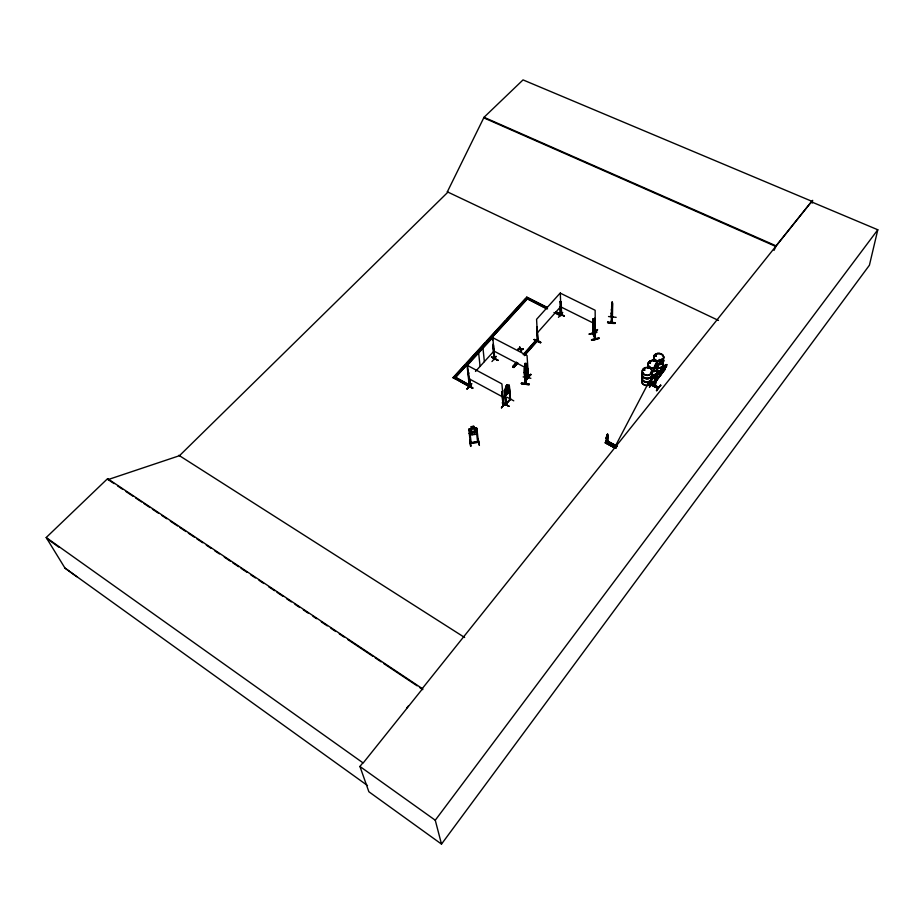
<?xml version="1.0" encoding="UTF-8"?>
<svg xmlns="http://www.w3.org/2000/svg" width="924" height="924" viewBox="0 0 924 924"><rect width="100%" height="100%" fill="white"/><g stroke="black" fill="none" stroke-linecap="round" stroke-linejoin="round"><path stroke-width="1.39" d="M594.317 320.559L594.363 331.982L595.056 332.259M594.409 327.131L594.663 331.751M594.409 322.811C593.185 320.674 595.726 317.821 594.409 318.491M594.548 322.638L594.548 318.318M560.406 293.197L595.148 310.268L595.345 339.096L593.069 333.425M596.627 332.282L589.108 334.026L596.638 332.305M593.023 334.384C596.95 332.293 600.669 324.636 593.058 334.407M598.937 337.965C592.561 341.788 585.874 339.917 598.948 338.022M525.144 383.795L524.266 369.635L525.929 363.617L527.061 378.32M525.294 382.767L525.652 383.287L525.329 382.744M526.611 377.87L527.142 377.304M526.276 364.622L526.634 378.251M526.645 377.835L526.761 377.362M527.107 377.408L527.003 377.904M615.523 448.128L605.439 442.769L605.578 441.995L606.721 443.37L608.223 441.51M605.578 441.995L615.707 447.955M607.599 322.141C614.391 324.982 620.974 322.268 607.599 322.187M606.548 441.418L606.444 440.436L606.433 441.36L616.62 446.8M606.525 442.481L606.363 438.623A1.836 0.578 -61.8 0 1 606.594 436.671L606.779 435.204M607.622 441.291L607.888 436.913A1.836 0.578 -61.8 0 0 607.599 435.423L607.553 434.072L607.091 434.569M606.964 440.274L608.235 440.956L606.837 443.116M611.341 321.748L611.295 322.765L611.746 306.271M611.318 315.973L612.023 304.493M612.046 310.256L612.023 312.497L612.069 302.125L611.827 305.728M612.058 302.24L611.561 322.788L611.399 322.118M612.508 316.539L612.104 317.613L612.416 302.518L611.63 306.964M612.681 303.534L612.427 317.521M613.467 446.869L614.957 445.114M616.158 317.336L608.523 316.528M616.089 445.726L614.599 447.482M524.947 378.135L526.16 371.159M525.248 371.286L525.594 372.522L525.202 372.049M521.355 383.622C528.332 382.49 535.204 386.209 521.355 383.622L529.106 384.731M521.436 383.31L529.175 384.442M521.425 383.09L529.163 384.199M611.734 307.831L612.196 305.786L611.757 311.492L611.584 308.974L611.526 310.499M611.792 309.944L611.873 306.583M611.7 310.152L611.827 306.826M612.138 309.263C612.785 301.986 611.549 317.059 611.445 312.739M649.48 387.156L653.638 381.808M651.316 384.846L658.154 388.323M658.731 387.41L651.882 383.945L658.916 387.41M653.268 377.904L654.377 375.837M653.464 377.997L654.562 375.929M655.844 377.627L655.647 378.493L654.897 377.974L655.74 378.39L655.197 386.671L655.682 376.98L654.873 384.499M607.553 322.73L615.211 323.412M656.132 377.777L655.07 386.613L655.486 386.174M655.255 386.636L655.959 379.394M663.42 372.141L663.213 371.575L656.502 380.827L656.467 375.722L657.195 375.456M656.779 379.914L656.444 375.745L664.876 365.246L659.713 372.095L659.47 375.941L660.833 374.728M656.779 375.872L656.502 380.827L656.537 379.787M659.551 375.987L659.828 372.118M656.698 390.806L660.625 385.135M663.709 367.694L663.501 367.128L656.71 376.403L656.895 375.768M665.037 369.023L665.292 365.234M665.153 369.023L656.179 380.676L664.61 370.178L666.724 364.599L665.338 366.32M656.444 376.16L665.211 366.389L665.338 365.153M666.493 366.204L666.643 364.564M612.011 309.933L611.388 314.195L611.469 313.582M525.294 371.263L525.502 368.133L524.924 370.778M524.994 373.123L524.844 375.375L525.017 374.647M611.954 308.974L612.127 306.687M525.744 367.764L524.67 371.667M594.409 331.485L595.206 331.612L594.64 331.289M611.596 307.23L611.757 305.705M524.52 371.563L524.289 372.846L525.756 366.932M615.245 323.169L607.588 322.464M606.086 441.995L605.982 441.002M606.236 441.129L606.444 440.436M616.805 446.569L606.444 440.806M560.845 315.223L561.7 315.361L560.66 301.547L560.88 315.257M492.631 340.159L492.377 337.468L527.05 355.509L528.459 376.923L527.581 376.726M611.931 312.485L611.388 316.967L611.33 315.904M611.619 312.659L611.873 310.88M503.557 404.724L502.91 404.504M524.659 371.794L524.89 370.235M502.922 404.458L503.834 405.001L501.894 383.876L467.013 365.199L469.346 386.174M774.046 250.358L776.125 245.865L811.815 201.27L523.03 79.903L484.026 117.29L447.343 191.834L718.468 320.42M524.67 365.419L525.225 363.398L524.462 368.607L525.502 383.864L524.486 370.05M612.162 302.125L611.769 304.031M612.115 303.938L612.416 302.518M611.7 309.413L611.977 307.634M612.127 317.036L611.249 322.719L612.208 316.493M611.619 322.672L612.496 316.643M494.224 359.124L494.779 358.997M493.843 351.339L494.756 359.459L493.139 345.692M509.124 391.637L505.428 395.715L509.124 391.637L509.459 389.489M470.039 386.96L470.201 385.343M421.91 689.027L811.815 201.27M812.15 203.141L812.658 200.323M466.608 384.534L472.776 388.45L466.643 384.476L472.996 387.895M510.522 399.318L509.216 386.093L509.817 399.711C514.495 395.437 496.881 414.137 510.002 399.353M495.021 359.24L494.028 358.916L494.548 358.385M494.074 359.39L494.987 358.939M662.369 358.893L662.323 358.986M662.404 359.113L662 359.147M662.439 359.436L661.827 359.113M656.098 366.32L656.918 366.089L656.294 366.528M469.646 386.451L469.715 385.77M650.334 373.308L651.166 373.169M650.542 373.619L650.727 372.95M655.359 356.225L654.977 355.567L655.717 355.29M655.971 355.925L656.063 355.463M655.116 356.271L655.959 355.798M502.286 403.026L509.043 406.26L502.494 402.737M649.595 362.266L650.207 362.531M650.3 362.936L649.064 362.924M650.496 362.843L649.745 363.363M644.744 370.108L644.028 369.3L643.22 369.877M592.815 333.137L595.068 339.096M592.85 319.196L592.989 334.095M643.3 369.681L643.578 370.42M644.571 369.508L644.432 369.577M534.13 339.616C540.055 340.425 545.668 346.015 534.13 339.616L540.505 342.827M534.326 339.351L540.725 342.319M614.125 445.287C613.963 447.493 612 444.259 614.033 445.264M811.699 201.963L877.8 229.764L869.415 265.223L441.499 844.097L368.872 791.753L359.933 766.47L362.635 763.109M594.733 330.122C595.83 330.007 592.284 326.981 592.746 323.619M525.294 366.585L524.682 368.595M530.861 378.297L523.123 376.9M525.202 383.772L526.865 377.72M525.421 383.402L526.657 378.055M525.537 383.76L527.13 377.754M524.751 374.982L526.218 368.018L524.844 374.994L524.555 373.989M524.751 365.881L525.086 364.668M525.629 363.744L525.317 365.176L525.225 363.398M524.947 370.651L525.467 368.768M651.131 385.089L658.004 388.519M651.339 384.811L658.223 388.022M476.634 434.164L477.246 432.455L476.703 434.211L470.408 434.996L469.276 433.472M655.024 385.839C653.869 388.45 653.626 378.239 655.878 377.073M607.657 434.13L606.71 435.562M656.202 380.249L656.918 379.845M508.477 385.158L509.112 385.135L504.458 390.402L504.839 394.756M615.419 448.313L605.336 442.966L606.952 440.829L617.07 446.234L607.056 440.806M605.624 442.596L605.359 442.942M478.54 442.25L478.286 441.51L477.639 442.353L476.183 429.29L476.957 429.429L476.183 429.29M470.397 442.804L478.459 441.557M471.159 443.185L471.136 442.423L470.432 443.231L468.745 429.186L471.459 428.274M614.587 447.597L648.66 382.455C651.847 384.557 646.407 383.483 648.66 382.455M662.196 369.357L660.937 373.088L664.714 369.15L663.524 369.334L664.887 366.401L663.236 369.392L661.699 370.293L661.619 370.905L662.912 370.131L661.469 373.215L665.222 367.96M537.884 340.402L537.907 339.87M537.907 340.009L537.422 340.875L537.191 327.038L537.71 341.025L537.191 327.038M510.325 399.11L506.156 403.372M494.744 358.639L494.432 359.448M547.1 307.322L526.715 297.147L453.095 377.535L469.9 386.659L470.501 385.989L469.75 385.793M469.785 386.336L470.385 385.539M656.109 366.135L656.756 366.17M643.474 370.235L644.698 370.039M654.885 355.497L655.763 356.075M656.19 355.983L655.601 356.225M643.543 369.519L643.647 370.178M508.974 406.294L502.506 402.702M537.445 340.286L537.745 340.968L536.578 319.311L560.302 292.931L561.064 315.049L561.7 315.327M441.499 844.097L435.262 820.223L877.8 229.764M406.641 708.107L408.443 705.867M422.557 688.761L363.178 762.981L46.2 537.525L107.6 478.655L422.557 688.761L422.753 689.593L419.519 687.433M478.47 441.822L470.547 442.792M470.501 442.966L478.378 442.296M665.28 366.424L666.724 364.599M649.422 387.075L653.73 381.612M665.188 367.96L666.608 366.239M654.885 378.112L655.682 376.98M655.174 378.124L655.659 377.535M593.289 333.506L593.578 318.699L593.578 320.385M593.023 334.661L597.585 329.845M506.063 402.46L501.42 407.819L506.144 402.471M530.653 374.197L526.126 379.625L530.977 374.578M530.988 374.601C526.553 376.957 522.741 384.731 530.688 374.405M528.147 377.061L526.969 363.386L528.193 377.119L527.558 376.253L528.32 376.357M501.513 407.831L506.075 402.217M502.009 391.649L502.968 404.92L502.009 391.649L503.661 405.232M507.264 397.32L513.756 400.82M560.972 314.391L560.649 315.2M558.466 317.336L562.728 312.474M561.238 301.836L561.549 315.534L561.053 314.507M560.522 314.795L564.287 315.962M557.946 312.843L564.298 315.973M505.024 390.852L505.902 404.562L505.024 390.852L506.387 404.111L505.636 403.961L506.017 403.465M509.032 385.1L510.036 399.826L509.447 386.22M537.41 327.142L536.786 327.489M560.163 301.732L560.556 301.293L559.944 301.628L560.533 315.28L560.637 314.714M507.253 384.742L508.466 389.085L506.364 392.896L505.474 392.469L505.22 389.443L505.809 386.382L507.299 384.627L507.438 386.267M507.38 384.673L505.751 386.394M516.458 362.116L512.658 366.828L513.894 367.486L517.729 363.178M524.428 355.636L537.814 340.552L536.567 339.512L537.791 340.147L524.393 355.22M561.18 314.345L560.337 315.28L555.22 312.728M553.961 312.508L560.36 315.696L561.191 314.761M469.496 386.405C477.789 376.911 460.672 395.53 469.438 386.682M491.961 361.55L496.407 356.375M469.438 385.932L470.432 385.978M491.556 356.987L498.128 360.279L491.522 356.999M523.157 354.585L536.567 339.512M512.658 366.828L516.481 362.52M524.139 353.915L536.59 339.928M513.894 367.486L517.694 362.762M471.413 383.668L467.036 388.854M537.294 332.883L560.718 306.629M521.61 350.508L521.286 351.166L520.87 349.18L523.111 348.833L520.709 348.775L523.111 348.833M520.87 349.18L523.134 349.099M517.925 349.156L520.2 348.798L520.385 349.48L517.937 349.434L520.362 349.203L521.286 351.166M517.937 349.434L520.224 349.076L519.785 347.066L520.732 349.053M519.473 347.724L519.785 347.066M468.872 372.869L468.225 373.227L469.946 387.064L453.095 377.535M493.312 345.657L493.578 348.498M493.728 345.98L492.989 345.865L494.086 359.424M469.9 386.659L470.824 385.643L455.232 377.188L470.87 386.047L469.946 387.064M475.49 371.448L494.017 351.016M453.153 377.939L464.772 365.246M466.701 363.132L485.1 343.035M487.04 340.921L505.44 320.836M507.368 318.711L525.768 298.625M455.336 377.535L526.969 299.226M594.617 326.877L593.15 323.273M643.635 369.438L644.109 370.293M644.617 370.166L643.785 370.397M510.291 398.648L510.279 399.168M658.731 387.606L651.905 384.118M593.312 334.061L593.069 320.039M468.838 429.279L475.918 427.789L476.842 428.251L478.459 442.25L470.605 443.254M497.909 360.476L491.603 357.172M561.653 314.795L564.09 315.962M471.471 428.332L470.177 429.036L470.547 432.005L472.048 433.113L474.555 432.802L475.756 431.358L475.398 428.378L473.989 428.008M655.266 355.544L655.07 356.04M470.732 446.177L470.016 439.836M107.6 478.655L108.085 479.591L179.475 455.694L447.944 192.123L447.343 191.834M643.635 369.369L643.658 370.004M650.565 373.539L651.201 373.261M594.34 322.245L593.578 318.699M594.756 323.481L595.102 324.705M592.989 325.849L594.825 330.099M594.479 331.739L595.137 332.028M594.952 332.236L594.409 331.97M589.2 334.222L596.627 332.467M593.058 333.772L595.345 338.484M591.522 340.02L598.96 338.242M591.626 340.286L599.064 338.542M592.977 334.003L593.069 319.115M605.451 442.688L615.869 448.279M471.182 426.749L473.873 426.345L471.171 426.68L472.245 434.696M473.977 427.962L475.918 427.789M471.529 428.863L474.047 428.551M471.898 431.843L474.405 431.52M469.623 430.099L468.907 430.422L469.623 430.099L471.24 443.139M478.124 438.842L479.383 445.38L478.089 438.577M611.965 305.405L611.607 307.299M611.78 309.217L611.596 308.674L611.549 310.36M524.67 377.223L524.312 372.799M524.693 367.059L524.716 365.338M524.324 368.364L525.271 365.708L525.121 373.827L524.751 367.59M649.791 362.381L650.531 362.739M649.999 382.698C652.182 382.651 648.151 379.937 649.179 382.12M527.916 376.565L526.969 363.386M593.092 332.998L593.058 333.633M503.719 404.504L502.945 404.839L503.511 405.186M484.026 117.29L776.125 245.865M484.084 117.972L776.021 246.546M560.51 301.721L561.087 302.009M560.822 306.883L593.878 323.331M556.063 311.792L559.898 313.71M545.841 307.103L526.715 297.147M556.075 312.208L558.627 313.479M547.539 308.893L527.073 298.671L546.28 308.674M661.134 369.866L659.713 372.095M655.208 377.57L656.121 377.916M660.949 385.551L660.579 385.077L656.375 390.598M526.819 363.571L527.408 363.871M527.581 376.334L528.389 376.865M494.063 359.089L494.86 359.448L492.769 337.549L467.486 365.223L470.201 386.74M493.635 350.924L527.893 368.907M512.624 366.424L513.871 367.071M501.848 391.834L502.448 392.146M607.599 435.423L607.703 435.47A1.836 0.578 -61.8 0 1 607.888 436.913L607.53 441.233L606.618 442.527L606.467 438.669A1.836 0.578 -61.8 0 1 606.687 436.717L606.687 436.717M606.825 441.094L616.909 446.442M605.463 442.134L615.904 447.713M504.954 389.2L504.389 390.355L505.671 404.435M468.607 378.517L503.06 397.124M178.84 455.289L464.633 637.479M108.085 479.591L114.068 483.587M117.671 485.989L122.453 489.177M126.045 491.58L133.241 496.373M135.632 497.978L141.626 501.975M144.017 503.568L150.011 507.565M152.402 509.17L158.397 513.167M161.989 515.557L166.782 518.757M170.374 521.159L177.558 525.952M179.949 527.558L185.943 531.554M188.334 533.148L194.329 537.144M196.72 538.738L202.714 542.746M206.306 545.137L211.099 548.336M214.691 550.739L219.485 553.926M224.278 557.126L230.261 561.122M232.663 562.728L238.646 566.724M241.037 568.318L247.031 572.314M250.623 574.716L255.417 577.916M259.009 580.307L263.802 583.506M268.595 586.705L274.578 590.702M276.981 592.307L282.963 596.303M286.555 598.694L291.349 601.894M294.941 604.296L299.734 607.495M303.326 609.886L308.119 613.086M312.913 616.285L316.505 618.687M321.298 621.875L327.281 625.871M330.884 628.274L335.666 631.473M339.27 633.876L344.051 637.063M347.643 639.466L372.799 656.248M375.202 657.853L381.185 661.85M383.587 663.444L417.128 685.827M494.894 358.674L494.352 359.494L493 344.202M359.933 766.47L435.262 820.223M46.2 537.525L64.98 568.098L367.498 785.539M46.754 538.426L58.813 547.158M64.98 568.098L76.738 576.68M612.104 317.613L612.531 317.128M524.867 374.832L525.883 370.928L525.144 363.386M469.369 433.448L470.455 434.869M504.816 394.652L505.497 395.749M520.893 349.457L521.633 350.785M519.45 347.447L520.2 348.798M593.497 318.722L594.259 320.582M593.647 319.427L594.109 321.113L593.647 319.993M592.989 319.127L594.825 323.492M454.365 378.597L527.939 298.163M473.873 426.345L474.751 434.384M476.749 428.216L477.258 432.536M469.542 378.493L470.455 386.07M469.323 378.366L470.131 385.897M478.644 353.003L480.087 366.378M482.986 348.256L484.372 361.654M525.825 363.698L526.68 378.39M560.106 306.837L560.36 315.696M662.889 359.113A5.001 3.858 2.9 0 1 662.358 363.386A5.001 3.858 2.9 0 1 657.045 364.53M653.487 360.637A5.001 3.858 2.9 0 1 653.695 359.644M662.97 358.685A5.07 3.915 2.9 0 1 662.439 363.017A5.07 3.915 2.9 0 1 657.045 364.183M653.568 361.249A5.07 3.915 2.9 0 1 653.661 359.217M662.924 358.5A5.013 3.858 2.9 0 1 662.404 362.762A5.013 3.858 2.9 0 1 657.079 363.917M653.649 361.018A5.013 3.858 2.9 0 1 653.73 359.02M662.958 358.882A5.07 3.915 2.9 0 1 662.427 363.201A5.07 3.915 2.9 0 1 657.033 364.368M653.43 360.418A5.07 3.915 2.9 0 1 653.649 359.413M662.739 362.358A5.059 3.915 3 0 1 662.208 366.689A5.059 3.915 3 0 1 656.825 367.844M663.155 363.12A4.99 3.858 3 0 1 661.723 366.793A4.99 3.858 3 0 1 656.86 367.579M663.201 363.513A5.059 3.915 3 0 1 661.746 367.232A5.059 3.915 3 0 1 656.814 368.029M663.12 363.744A4.99 3.858 3 0 1 661.688 367.406A4.99 3.858 3 0 1 656.825 368.191M662.924 366.585A4.966 3.846 3 0 1 657.946 371.217M662.935 366.678A4.978 3.858 3 0 1 657.934 371.321M661.48 370.466A4.966 3.846 3 0 1 657.934 371.436M651.974 373.504A5.036 3.927 2.6 0 1 646.234 378.17A5.036 3.927 2.6 0 1 642.804 372.141M651.836 377.362A5.094 3.973 2.6 0 1 646.038 382.074A5.094 3.973 2.6 0 1 642.561 375.987M651.94 374.116A5.036 3.927 2.6 0 1 646.211 378.782A5.036 3.927 2.6 0 1 642.769 372.765M651.778 377.165A5.024 3.915 2.6 0 1 646.061 381.808A5.024 3.915 2.6 0 1 642.63 375.802M651.743 377.766A5.024 3.915 2.6 0 1 646.026 382.421A5.024 3.915 2.6 0 1 642.607 376.414M651.131 379.718A5.013 3.915 2.7 0 1 649.791 384.638A5.013 3.915 2.7 0 1 643.347 384.338A5.013 3.915 2.7 0 1 642.469 379.325M651.824 377.546A5.094 3.973 2.6 0 1 646.026 382.27A5.094 3.973 2.6 0 1 642.561 376.172M652.021 373.897A5.105 3.973 2.6 0 1 646.199 378.621A5.105 3.973 2.6 0 1 642.723 372.522M652.032 373.712A5.105 3.973 2.6 0 1 646.211 378.436A5.105 3.973 2.6 0 1 642.734 372.326M651.12 379.845A5.013 3.915 2.7 0 1 649.791 384.754A5.013 3.915 2.7 0 1 643.347 384.465A5.013 3.915 2.7 0 1 642.457 379.452M657.207 366.112A5.024 3.892 2.8 0 1 656.664 370.409A5.024 3.892 2.8 0 1 651.316 371.563M647.77 367.637A5.024 3.892 2.8 0 1 647.978 366.632M657.287 365.685A5.094 3.95 2.8 0 1 656.745 370.039A5.094 3.95 2.8 0 1 651.328 371.217M647.851 368.26A5.094 3.95 2.8 0 1 647.932 366.216M657.241 365.488A5.024 3.892 2.8 0 1 656.698 369.796A5.024 3.892 2.8 0 1 651.351 370.951M647.92 368.029A5.024 3.892 2.8 0 1 648.013 366.019M657.53 370.501A5.07 3.939 2.8 0 1 652.425 375.248M657.484 370.12A5.001 3.892 2.8 0 1 652.448 374.798M657.449 370.732A5.001 3.892 2.8 0 1 652.413 375.41M657.38 374.578A4.955 3.858 2.8 0 1 652.263 378.216M612.185 446.188L613.686 444.317L612.185 446.188M662.15 370.178L662.046 371.714L664.645 368.491L664.749 366.967L662.15 370.178M665.881 365.8L665.823 366.793L666.343 365.234L665.881 365.8M525.213 367.325L524.924 369.08L525.213 367.325M654.677 368.722L653.742 370.801L652.921 370.882L653.522 370.143A6.872 2.102 -63 0 1 657.403 361.365A6.872 2.102 -63 0 1 660.787 361.203L661.388 360.464L660.394 362.601L659.528 362.751L660.129 362.012A5.74 1.756 -63 0 0 657.311 362.15A5.74 1.756 -63 0 0 654.065 369.473L654.677 368.722M471.332 443.127L471.067 442.388L471.332 443.127M469.958 439.778L470.686 446.408L469.946 439.801M507.692 389.963L506.248 391.591L505.994 388.565L507.438 386.925L507.692 389.963M507.022 385.308L506.133 386.913L507.022 385.308M467.994 373.331L468.572 373.642L467.994 373.331M473.377 426.726L471.817 427.466L473.377 426.726M594.236 322.822L593.531 321.078L594.236 325.941L594.236 322.822M655.058 359.736A5.036 3.869 2.9 0 0 663.524 358.362A5.036 3.869 2.9 0 0 657.541 353.361A5.036 3.869 2.9 0 0 655.058 359.736M655.047 360.037A5.013 3.858 2.9 0 0 663.49 358.662A5.013 3.858 2.9 0 0 657.53 353.684A5.013 3.858 2.9 0 0 655.047 360.037M655.047 359.863A5.036 3.869 2.9 0 0 663.524 358.477A5.036 3.869 2.9 0 0 657.541 353.476A5.036 3.869 2.9 0 0 655.047 359.863M643.52 373.862A5.059 3.939 2.5 0 0 652.067 372.464A5.059 3.939 2.5 0 0 646.072 367.382A5.059 3.939 2.5 0 0 643.52 373.862M643.52 374.151A5.047 3.915 2.5 0 0 652.032 372.765A5.047 3.915 2.5 0 0 646.061 367.706A5.047 3.915 2.5 0 0 643.52 374.151M649.318 366.77A5.047 3.904 2.7 0 0 657.819 365.384A5.047 3.904 2.7 0 0 651.836 360.348A5.047 3.904 2.7 0 0 649.318 366.77M649.306 367.071A5.024 3.892 2.7 0 0 657.784 365.685A5.024 3.892 2.7 0 0 651.824 360.66A5.024 3.892 2.7 0 0 649.306 367.071M649.306 366.897A5.047 3.904 2.7 0 0 657.807 365.511A5.047 3.904 2.7 0 0 651.824 360.464A5.047 3.904 2.7 0 0 649.306 366.897M652.252 378.436A4.99 3.881 2.8 0 0 657.264 373.77A5.001 3.892 2.8 0 1 652.252 378.459"/></g></svg>
